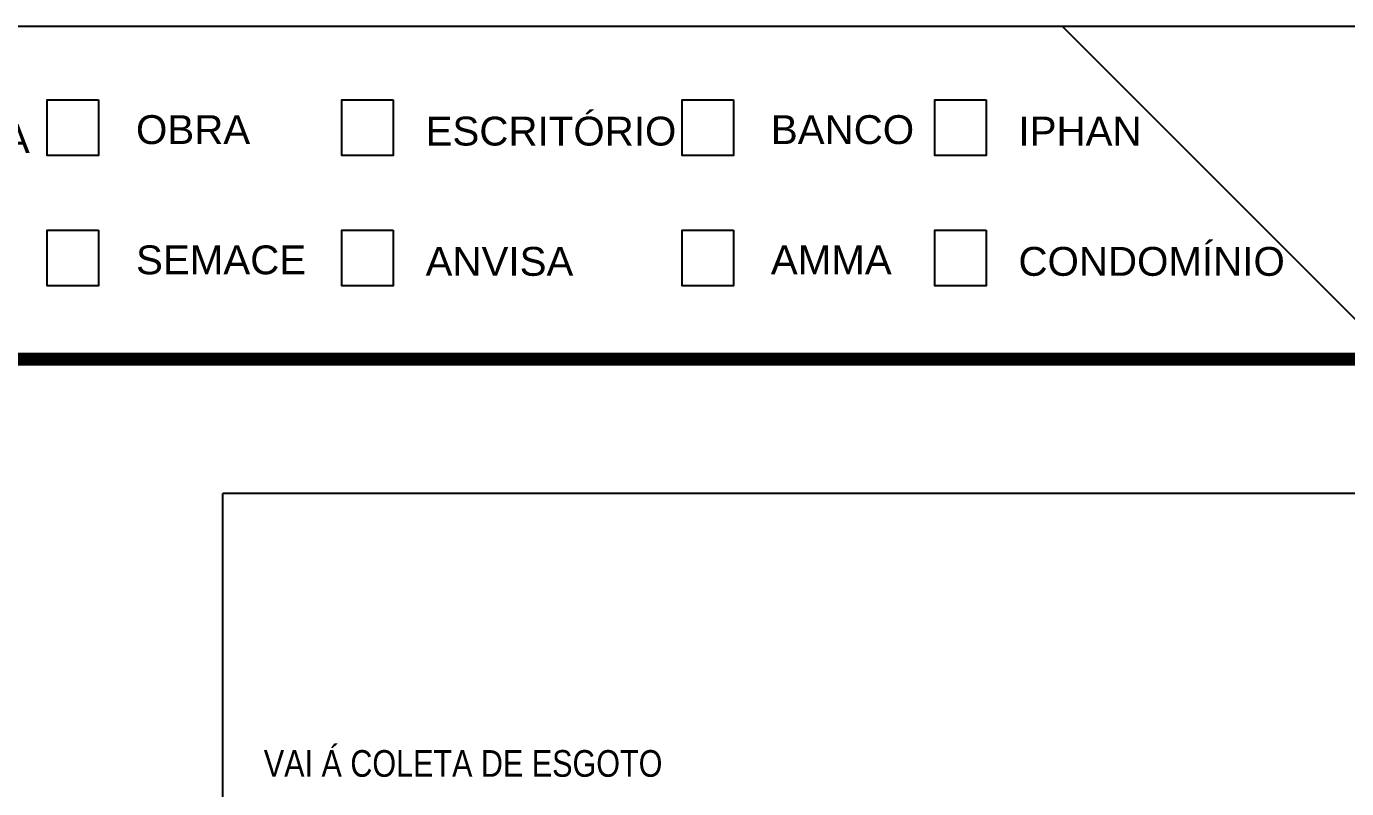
# Model space of a CAD drawing. Header units: millimetres. Extents: x 1904 to 2142, y -1319 to -1235.
# Drawn here: x 2042.48 to 2052.4, y -1240.65 to -1234.92 of the extents above; entities that cross this region are included whole.
import ezdxf
from ezdxf.enums import TextEntityAlignment as Align

# ---------------------------------------------------------------- set-up
doc = ezdxf.new("R2010")
doc.units = ezdxf.units.MM
doc.header["$LTSCALE"] = 30
for name, color, linetype in [('arquitetura', 8, 'CONTINUOUS'), ('E-txt-g', 3, 'CONTINUOUS'), ("PRANCHA - PROJETU'S", 7, 'CONTINUOUS')]:
    doc.layers.add(name, color=color, linetype=linetype)
doc.layers.add('E-Txt-W', color=7, linetype='CONTINUOUS', lineweight=20)
doc.styles.add('ARIAL', font='arial.ttf', dxfattribs={"height": 2})
doc.styles.add('F2', font='ARIALN.TTF')
doc.styles.add('REG60', font='romans.shx', dxfattribs={"width": 0.8, "height": 0.15})
doc.styles.add('REG80', font='romans.shx', dxfattribs={"width": 0.8, "height": 0.18})

# ---------------------------------------------------------------- blocks, each defined once
blk = doc.blocks.new('ADFSGASDFG')
at = {"layer": "PRANCHA - PROJETU'S", "color": 1}
for p, q in [((276.5781, 107.3461), (276.5781, 47.9461)), ((279.0781, 77.6461), (276.5781, 75.1461))]:
    blk.add_line(p, q, dxfattribs=at)
at = {"layer": "PRANCHA - PROJETU'S", "color": 4, "const_width": 0.1}
blk.add_lwpolyline([(279.0781, 106.3461), (359.6781, 106.3461), (359.6781, 48.9461), (279.0781, 48.9461)], close=True, dxfattribs=at)
at = {"layer": "PRANCHA - PROJETU'S"}
for points in [[(277.1298, 74.5726), (277.5476, 74.5726), (277.5476, 74.1874), (277.1298, 74.1874)], [(278.1085, 74.5726), (278.5263, 74.5726), (278.5263, 74.1874), (278.1085, 74.1874)], [(277.1298, 72.6739), (277.5476, 72.6739), (277.5476, 72.2886), (277.1298, 72.2886)], [(278.1085, 72.6739), (278.5263, 72.6739), (278.5263, 72.2886), (278.1085, 72.2886)], [(277.1298, 70.1177), (277.5476, 70.1177), (277.5476, 69.7324), (277.1298, 69.7324)], [(278.1085, 70.1177), (278.5263, 70.1177), (278.5263, 69.7324), (278.1085, 69.7324)], [(277.1298, 67.9035), (277.5476, 67.9035), (277.5476, 67.5183), (277.1298, 67.5183)], [(278.1085, 67.9035), (278.5263, 67.9035), (278.5263, 67.5183), (278.1085, 67.5183)]]:
    blk.add_lwpolyline(points, close=True, dxfattribs=at)
at = {"layer": "PRANCHA - PROJETU'S", "color": 2, "style": 'ARIAL'}
for s, p in [('CONDOMÍNIO', (278.235, 74.8161)), ('IPHAN', (277.2563, 74.8161)), ('BANCO', (277.245, 72.9556)), ('AMMA', (278.2236, 72.9556)), ('ESCRITÓRIO', (277.2563, 70.3612)), ('ANVISA', (278.235, 70.3612)), ('SEMACE', (278.2236, 68.1852)), ('OBRA', (277.245, 68.1852)), ('PREFEITURA', (277.3125, 65.4694))]:
    blk.add_text(s, height=0.21676, rotation=90, dxfattribs=at).set_placement(p, align=Align.TOP_LEFT)
blk = doc.blocks.new('TXT-AMB75')
at = {"layer": 'E-txt-g', "style": 'REG80', "width": 0.8, "flags": 8}
blk.add_attdef('TXT', text='', height=0.2, dxfattribs=at).set_placement((0.0055, 0.2964), align=Align.CENTER)
at = {"layer": 'E-Txt-W', "style": 'REG60', "width": 0.8, "flags": 8}
blk.add_attdef('TXT', text='', height=0.15, dxfattribs=at).set_placement((0.0055, 0.0271), align=Align.CENTER)

msp = doc.modelspace()

# ---------------------------------------------------------------- linework, layer by layer
at = {"layer": 'arquitetura'}
for p in [(2070.4553, -1238.4291), (2043.9583, -1242.2624)]:
    msp.add_line(p, (2043.9583, -1238.4291), dxfattribs=at)

# ---------------------------------------------------------------- block references
ref = msp.add_blockref('TXT-AMB75', (2045.818, -1240.873), dxfattribs=dict(at, xscale=1.122765768592265, yscale=1.122765768592265, zscale=1.122765768592265))
ref.add_attrib('TXT', 'VAI Á COLETA DE ESGOTO', dxfattribs={"layer": 'E-txt-g', "color": 2, "height": 0.200219, "style": 'F2'}).set_placement((2045.7651, -1240.5563), align=Align.CENTER)
at = {"layer": "PRANCHA - PROJETU'S", "color": 1, "rotation": 270}
msp.add_blockref('ADFSGASDFG', (1975.1219, -958.3408), dxfattribs=at)

doc.saveas('drawing.dxf')
